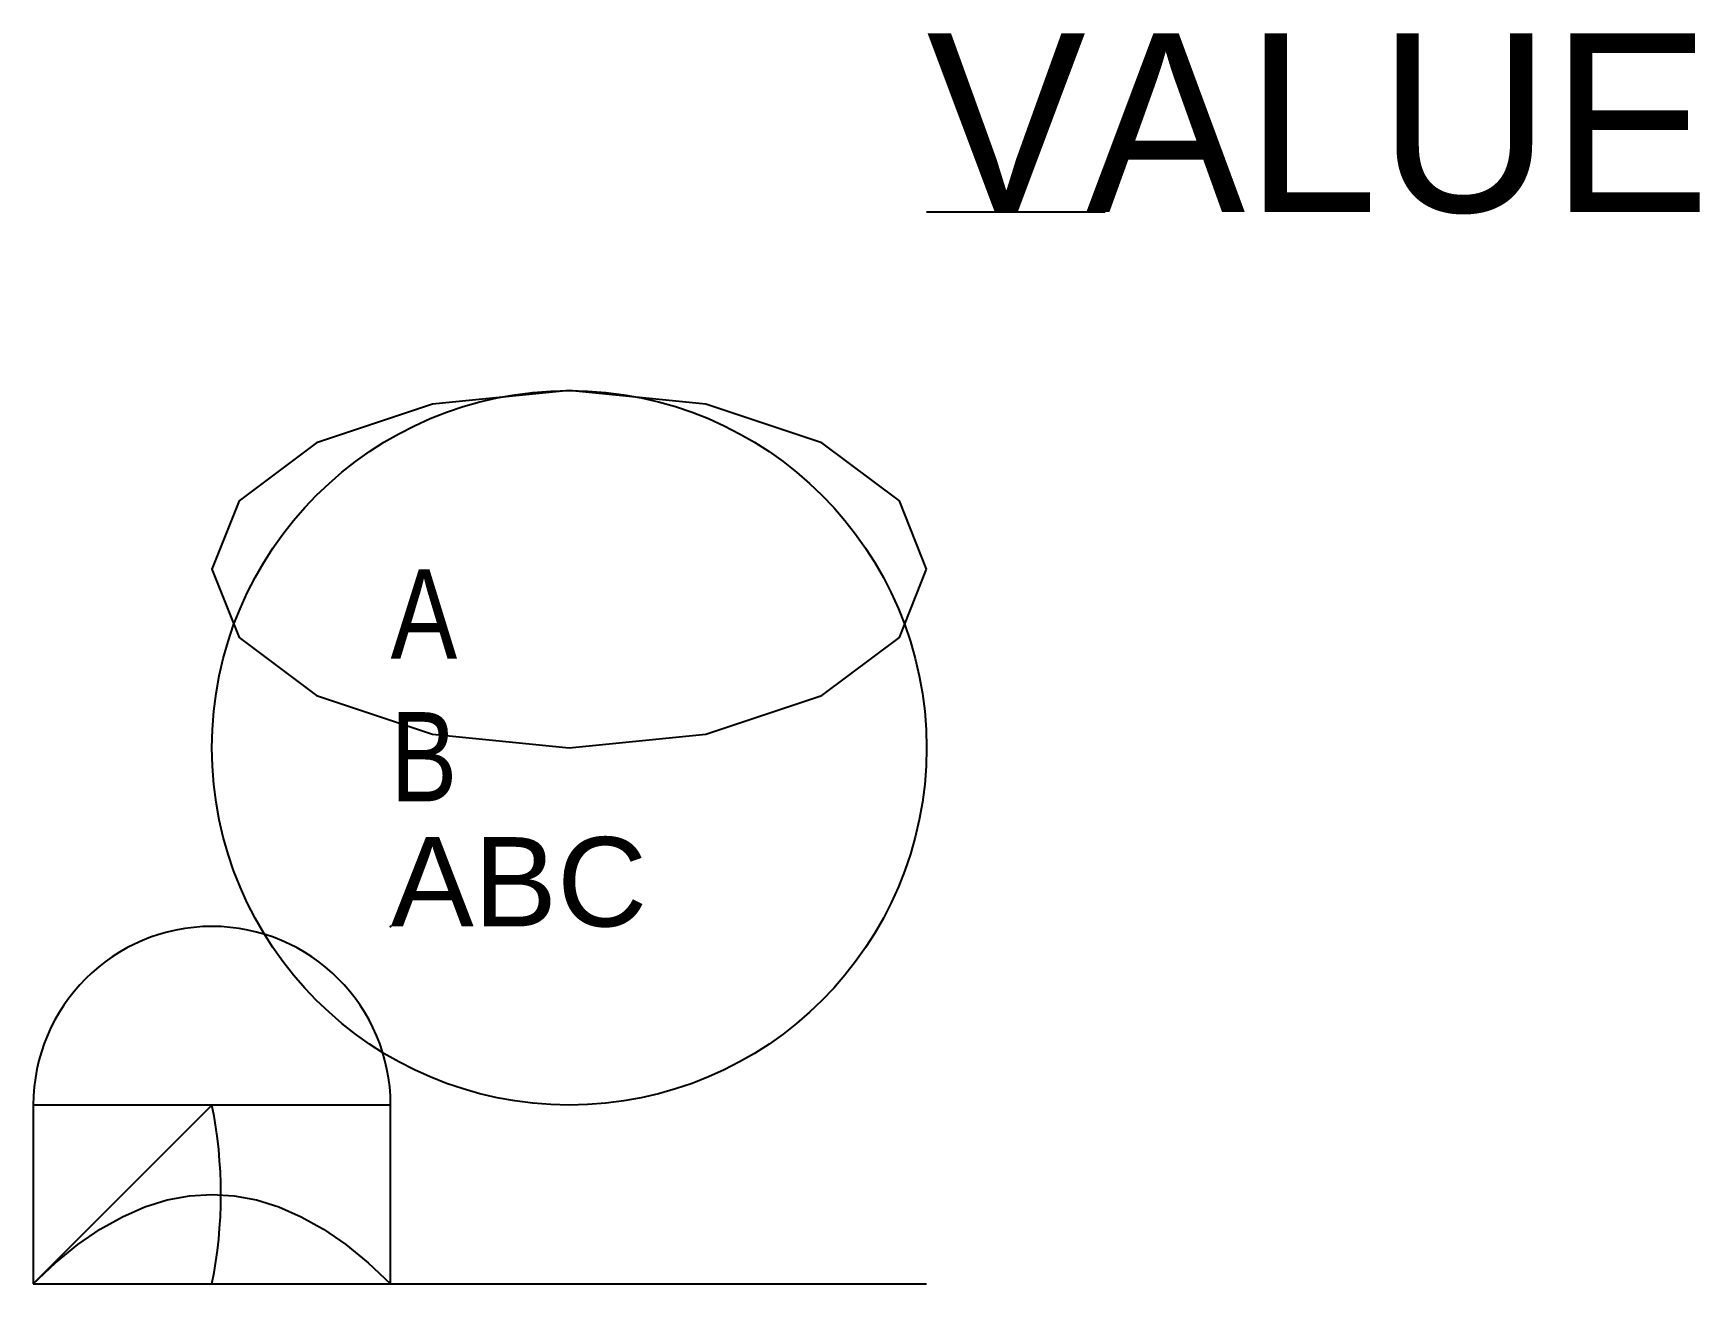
# Model space of a CAD drawing. Extents: x 0 to 9.33, y 0 to 7.
import ezdxf

# ---------------------------------------------------------------- set-up
doc = ezdxf.new("R2010")
doc.units = 0
doc.layers.get('0').update_dxf_attribs({"linetype": 'CONTINUOUS'})
doc.styles.add('NOTES', font='arial.ttf', dxfattribs={"width": 0.8, "oblique": 5})

# ---------------------------------------------------------------- blocks, each defined once
blk = doc.blocks.new('SYMBOL')
blk.add_line((0, 0), (1, 0))

msp = doc.modelspace()

# ---------------------------------------------------------------- linework, layer by layer
msp.add_line((0, 0), (5, 0))
for points in [[(5, 4), (4.8478, 4.3827), (4.4142, 4.7071), (3.7654, 4.9239), (3, 5), (2.2346, 4.9239), (1.5858, 4.7071), (1.1522, 4.3827), (1, 4), (1.1522, 3.6173), (1.5858, 3.2929), (2.2346, 3.0761), (3, 3), (3.7654, 3.0761), (4.4142, 3.2929), (4.8478, 3.6173)], [(0, 0), (2, 0), (2, 1), (0, 1)]]:
    msp.add_lwpolyline(points, close=True)
msp.add_lwpolyline([(0, 0), (1, 0, 0.1), (1, 1)], format="xyb", close=True)
msp.add_lwpolyline([(0, 0), (0.125, 0.1172), (0.25, 0.2188), (0.375, 0.3047), (0.5, 0.375), (0.625, 0.4297), (0.75, 0.4688), (0.875, 0.4922), (1, 0.5), (1.125, 0.4922), (1.25, 0.4688), (1.375, 0.4297), (1.5, 0.375), (1.625, 0.3047), (1.75, 0.2188), (1.875, 0.1172), (2, 0)])
msp.add_circle((3, 3), 2)
msp.add_arc((1, 1), 1, 0, 180)
msp.add_point((2, 2))

# ---------------------------------------------------------------- block references
ref = msp.add_blockref('SYMBOL', (5, 6))
ref.add_attrib('TAG', 'VALUE', (5, 6), dxfattribs={"height": 1})

# ---------------------------------------------------------------- texts
at = {"style": 'NOTES', "width": 0.8}
for s, p in [('A', (2, 3.5)), ('B', (2, 2.7))]:
    msp.add_text(s, height=0.5, dxfattribs=at).set_placement(p)
at = {"style": 'NOTES'}
msp.add_text('ABC', height=0.5, dxfattribs=at).set_placement((2, 2))

doc.saveas('drawing.dxf')
